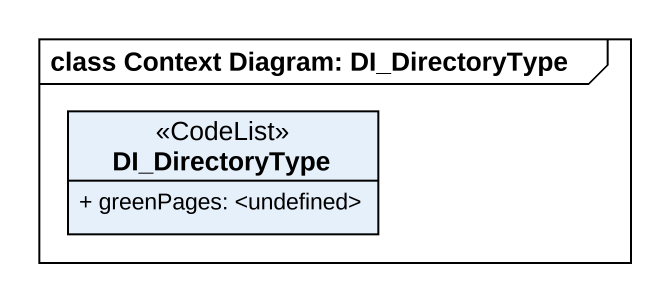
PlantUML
@startuml
mainframe class Context Diagram: DI_DirectoryType
hide circle
hide empty members
skinparam classAttributeIconSize 0
class DI_DirectoryType <<CodeList>> {
  + greenPages: <undefined>
}
@enduml
